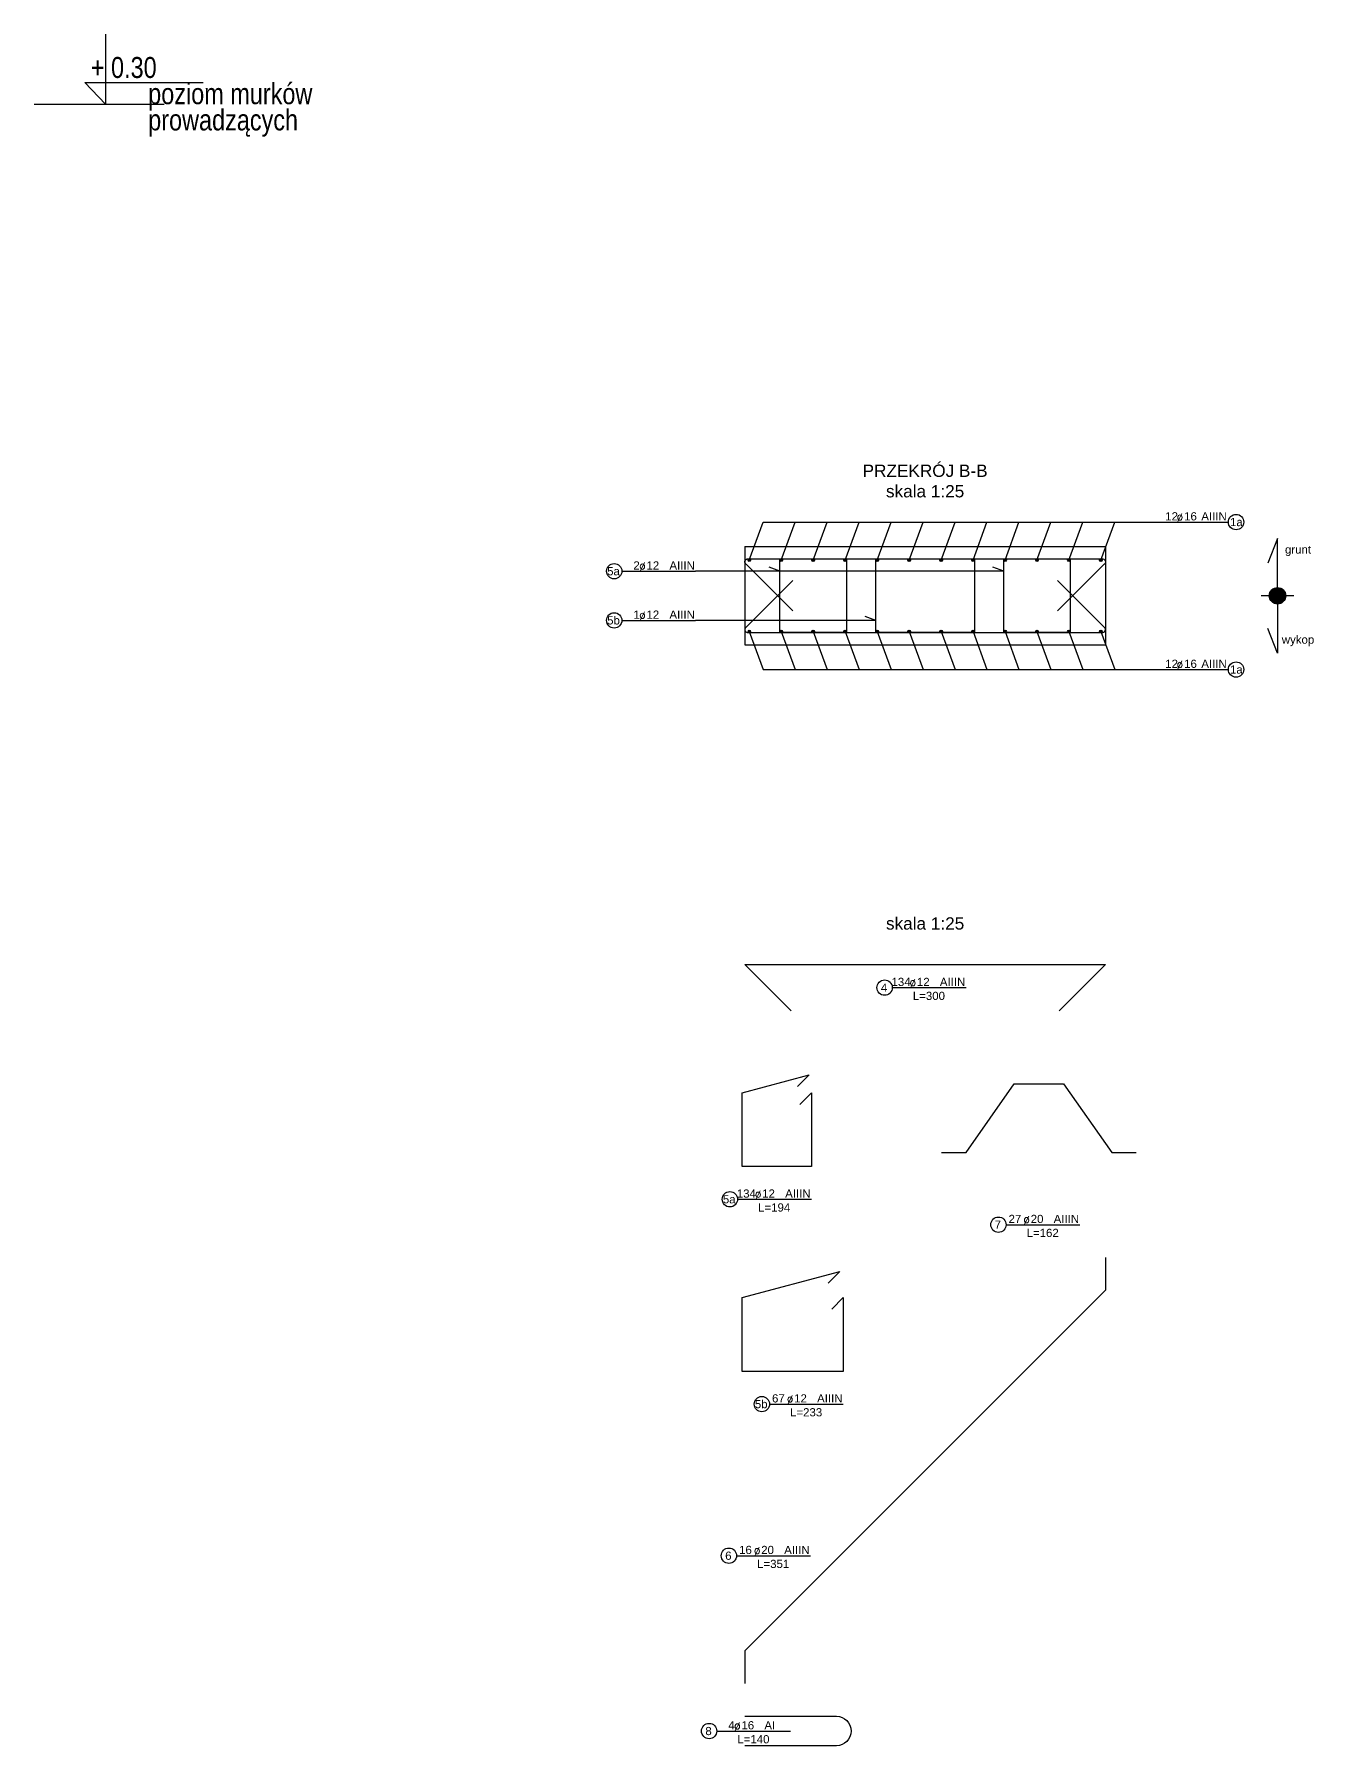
# Model space of a CAD drawing. Extents: x -5033 to 9347, y -17890 to -2362.
# Drawn here: x 546 to 1327, y -5660 to -4615 of the extents above; entities that cross this region are included whole.
import ezdxf
from ezdxf.enums import TextEntityAlignment as Align

# ---------------------------------------------------------------- set-up
doc = ezdxf.new("R2010")
doc.units = 0
doc.header["$MEASUREMENT"] = 0
for name, color, linetype in [('__SOL-KOTY_WYSOKOSCIOWE', 4, 'CONTINUOUS'), ('__SOL-OPISY', 4, 'CONTINUOUS'), ('__SOL-WIDOK', 4, 'CONTINUOUS'), ('__SOL-ZBROJENIE', 3, 'CONTINUOUS')]:
    doc.layers.add(name, color=color, linetype=linetype)
doc.styles.add('ARIAL', font='arial.ttf', dxfattribs={"height": 2.5})
doc.styles.add('SIMPLEX', font='SIMPLEX.SHX', dxfattribs={"width": 0.8})
doc.styles.get("Standard").update_dxf_attribs({"font": 'arial.ttf'})

# ---------------------------------------------------------------- blocks, each defined once
blk = doc.blocks.new('KOTA')
at = {"layer": '__SOL-KOTY_WYSOKOSCIOWE'}
for p, q in [((0, 33.35), (0, 0)), ((0, 0), (-9.85, 10.39)), ((-9.85, 10.39), (46.51, 10.39)), ((-34, 0), (28, 0))]:
    blk.add_line(p, q, dxfattribs=at)
at = {"layer": '__SOL-KOTY_WYSOKOSCIOWE', "style": 'ARIAL', "width": 0.8}
blk.add_attdef('RZEDNA', (500.47, 15.86), '', height=10.4, dxfattribs=at)
blk = doc.blocks.new('OPIS_PRAWY')
at = {"layer": '__SOL-OPISY'}
blk.add_line((0, 0), (90, 0), dxfattribs=at)
blk.add_circle((99.4, 0), 9.36, dxfattribs=at)
at = {"layer": '__SOL-OPISY', "style": 'SIMPLEX', "width": 0.9}
blk.add_text(' %%c ', height=10, dxfattribs=at).set_placement((20.9, 0.5))
at = {"layer": '__SOL-OPISY', "style": 'ARIAL', "width": 0.8}
blk.add_attdef('ILOSC', text='', height=10, dxfattribs=at).set_placement((27.1, 0.1), align=Align.RIGHT)
for tag, p in [('SREDNICA', (35.4, 0.1)), ('STAL', (58.4, 0.5))]:
    blk.add_attdef(tag, p, '', height=10, dxfattribs=at)
for tag, p in [('NUMER', (99.4, 0)), ('DLUGOSC', (52.8, -6.1))]:
    blk.add_attdef(tag, text='', height=10, dxfattribs=at).set_placement(p, align=Align.MIDDLE)
blk = doc.blocks.new('OPIS_LEWY')
at = {"layer": '__SOL-OPISY'}
blk.add_line((-90, 0), (0, 0), dxfattribs=at)
blk.add_circle((-99.4, 0), 9.36, dxfattribs=at)
at = {"layer": '__SOL-OPISY', "style": 'SIMPLEX', "width": 0.9}
blk.add_text(' %%c ', height=10, dxfattribs=at).set_placement((-75, 0.5))
at = {"layer": '__SOL-OPISY', "style": 'ARIAL', "width": 0.8}
for tag, p in [('NUMER', (-99.4, 0)), ('DLUGOSC', (-58.9, -6.6))]:
    blk.add_attdef(tag, text='', height=10, dxfattribs=at).set_placement(p, align=Align.MIDDLE)
blk.add_attdef('ILOSC', text='', height=10, dxfattribs=at).set_placement((-74, 0.1), align=Align.RIGHT)
for tag, p in [('SREDNICA', (-65.8, 0.1)), ('STAL', (-42.7, 0.3))]:
    blk.add_attdef(tag, p, '', height=10, dxfattribs=at)

msp = doc.modelspace()

# ---------------------------------------------------------------- hatches: boundary and pattern name
at = {"layer": '__SOL-OPISY'}
msp.add_hatch(color=256, dxfattribs=at).paths.add_polyline_path([(1310, -4958, 1), (1300, -4958, 1)])
at = {"layer": '__SOL-ZBROJENIE'}
for points in [[(983.55, -4936.3, 1), (981.95, -4936.3, 1)], [(1003.05, -4936.3, 1), (1001.45, -4936.3, 1)], [(1022.55, -4936.3, 1), (1020.95, -4936.3, 1)], [(1042.05, -4936.3, 1), (1040.45, -4936.3, 1)], [(1061.55, -4936.3, 1), (1059.95, -4936.3, 1)], [(1081.05, -4936.3, 1), (1079.45, -4936.3, 1)], [(1100.55, -4936.3, 1), (1098.95, -4936.3, 1)], [(1120.05, -4936.3, 1), (1118.45, -4936.3, 1)], [(1139.55, -4936.3, 1), (1137.95, -4936.3, 1)], [(1159.05, -4936.3, 1), (1157.45, -4936.3, 1)], [(1178.55, -4936.3, 1), (1176.95, -4936.3, 1)], [(1198.05, -4936.3, 1), (1196.45, -4936.3, 1)], [(983.55, -4979.7, 1), (981.95, -4979.7, 1)], [(1003.05, -4979.7, 1), (1001.45, -4979.7, 1)], [(1022.55, -4979.7, 1), (1020.95, -4979.7, 1)], [(1042.05, -4979.7, 1), (1040.45, -4979.7, 1)], [(1061.55, -4979.7, 1), (1059.95, -4979.7, 1)], [(1081.05, -4979.7, 1), (1079.45, -4979.7, 1)], [(1100.55, -4979.7, 1), (1098.95, -4979.7, 1)], [(1120.05, -4979.7, 1), (1118.45, -4979.7, 1)], [(1139.55, -4979.7, 1), (1137.95, -4979.7, 1)], [(1159.05, -4979.7, 1), (1157.45, -4979.7, 1)], [(1178.55, -4979.7, 1), (1176.95, -4979.7, 1)], [(1198.05, -4979.7, 1), (1196.45, -4979.7, 1)]]:
    msp.add_hatch(color=256, dxfattribs=at).paths.add_polyline_path(points)

# ---------------------------------------------------------------- linework, layer by layer
at = {"layer": '__SOL-OPISY'}
for p, q in [((982.75, -4936.3), (991.23, -4913)), ((991.23, -4913), (1230, -4913)), ((1002.25, -4936.3), (1010.73, -4913)), ((1021.75, -4936.3), (1030.23, -4913)), ((1041.25, -4936.3), (1049.73, -4913)), ((1060.75, -4936.3), (1069.23, -4913)), ((1080.25, -4936.3), (1088.73, -4913)), ((1099.75, -4936.3), (1108.23, -4913)), ((1119.25, -4936.3), (1127.73, -4913)), ((1138.75, -4936.3), (1147.23, -4913)), ((1158.25, -4936.3), (1166.73, -4913)), ((1177.75, -4936.3), (1186.23, -4913)), ((1197.25, -4936.3), (1205.73, -4913)), ((1305, -4923), (1299, -4938)), ((1305, -4958), (1305, -4923)), ((1137.95, -4943), (950, -4943)), ((1001.45, -4943), (994.87, -4940.61)), ((1137.95, -4943), (1131.37, -4940.61)), ((1315, -4958), (1295, -4958)), ((1305, -4958), (1305, -4993)), ((1059.95, -4973), (1053.37, -4970.61)), ((1059.95, -4973), (950, -4973)), ((982.75, -4979.7), (991.23, -5003)), ((1002.25, -4979.7), (1010.73, -5003)), ((1021.75, -4979.7), (1030.23, -5003)), ((1041.25, -4979.7), (1049.73, -5003)), ((1060.75, -4979.7), (1069.23, -5003)), ((1080.25, -4979.7), (1088.73, -5003)), ((1099.75, -4979.7), (1108.23, -5003)), ((1119.25, -4979.7), (1127.73, -5003)), ((1138.75, -4979.7), (1147.23, -5003)), ((1158.25, -4979.7), (1166.73, -5003)), ((1177.75, -4979.7), (1186.23, -5003)), ((1197.25, -4979.7), (1205.73, -5003)), ((1305, -4993), (1299, -4978)), ((991.23, -5003), (1230, -5003))]:
    msp.add_line(p, q, dxfattribs=at)
msp.add_circle((1305, -4958), 5, dxfattribs=at)
at = {"layer": '__SOL-WIDOK'}
for p, q in [((980, -4928), (980, -4988)), ((980, -4928), (1200, -4928)), ((1200, -4928), (1200, -4988)), ((980, -4988), (1200, -4988))]:
    msp.add_line(p, q, dxfattribs=at)
at = {"layer": '__SOL-ZBROJENIE'}
for points in [[(1009.28, -4967.28), (981, -4939, -0.7), (981.5, -4935.5), (1198.5, -4935.5, -0.7), (1199, -4939), (1170.72, -4967.28)], [(1009.28, -4967.28), (981, -4939, -0.7), (981.5, -4935.5), (1198.5, -4935.5, -0.7), (1199, -4939), (1170.72, -4967.28)], [(1009.28, -4948.72), (981, -4977, 0.7), (981.5, -4980.5), (1198.5, -4980.5, 0.7), (1199, -4977), (1170.72, -4948.72)], [(1009.28, -4948.72), (981, -4977, 0.7), (981.5, -4980.5), (1198.5, -4980.5, 0.7), (1199, -4977), (1170.72, -4948.72)], [(980, -5641.78), (1035.86, -5641.78, -1), (1035.86, -5659.78), (980, -5659.78)]]:
    msp.add_lwpolyline(points, format="xyb", dxfattribs=at)
for points in [[(1001.95, -4935.5), (1041.55, -4935.5, -0.414214), (1042.05, -4936), (1042.05, -4980, -0.414214), (1041.55, -4980.5), (1001.95, -4980.5, -0.414214), (1001.45, -4980), (1001.45, -4936, -0.414214)], [(1060.45, -4935.5), (1119.55, -4935.5, -0.414214), (1120.05, -4936), (1120.05, -4980, -0.414214), (1119.55, -4980.5), (1060.45, -4980.5, -0.414214), (1059.95, -4980), (1059.95, -4936, -0.414214)], [(1138.45, -4935.5), (1178.05, -4935.5, -0.414214), (1178.55, -4936), (1178.55, -4980, -0.414214), (1178.05, -4980.5), (1138.45, -4980.5, -0.414214), (1137.95, -4980), (1137.95, -4936, -0.414214)]]:
    msp.add_lwpolyline(points, format="xyb", close=True, dxfattribs=at)
for points in [[(1008.28, -5211.28), (980, -5183), (1200, -5183), (1171.72, -5211.28)], [(1013.53, -5268.36), (1020.6, -5261.28), (1020.6, -5306.28), (978.4, -5306.28), (978.4, -5261.28), (1019.16, -5250.36), (1012.09, -5257.43)], [(1100, -5297.78), (1115, -5297.78), (1144.41, -5255.78), (1174.41, -5255.78), (1203.82, -5297.78), (1218.82, -5297.78)], [(1200, -5361.78), (1200, -5381.78), (980, -5601.78), (980, -5621.78)], [(1033.03, -5393.36), (1040.1, -5386.28), (1040.1, -5431.28), (978.4, -5431.28), (978.4, -5386.28), (1038, -5370.31), (1030.93, -5377.39)]]:
    msp.add_lwpolyline(points, dxfattribs=at)
for centre in [(982.75, -4936.3), (1002.25, -4936.3), (1021.75, -4936.3), (1041.25, -4936.3), (1060.75, -4936.3), (1080.25, -4936.3), (1099.75, -4936.3), (1119.25, -4936.3), (1138.75, -4936.3), (1158.25, -4936.3), (1177.75, -4936.3), (1197.25, -4936.3), (982.75, -4979.7), (1002.25, -4979.7), (1021.75, -4979.7), (1041.25, -4979.7), (1060.75, -4979.7), (1080.25, -4979.7), (1099.75, -4979.7), (1119.25, -4979.7), (1138.75, -4979.7), (1158.25, -4979.7), (1177.75, -4979.7), (1197.25, -4979.7)]:
    msp.add_circle(centre, 0.8, dxfattribs=at)

# ---------------------------------------------------------------- block references
at = {"layer": '__SOL-KOTY_WYSOKOSCIOWE'}
ref = msp.add_blockref('KOTA', (590, -4658), dxfattribs=dict(at, xscale=1.28, yscale=1.28, zscale=1.28))
ref.add_attrib('RZEDNA', '+ 0.30', (581, -4642), dxfattribs={"height": 12.8, "style": 'ARIAL', "width": 0.8})
ref.add_attrib('OPIS1', 'poziom murków', (616, -4658), dxfattribs={"height": 12.8, "style": 'ARIAL', "width": 0.8})
ref.add_attrib('OPIS2', 'prowadzących', (616, -4674), dxfattribs={"height": 12.8, "style": 'ARIAL', "width": 0.8})
at = {"layer": '__SOL-OPISY'}
ref = msp.add_blockref('OPIS_PRAWY', (1230, -4913), dxfattribs=dict(at, xscale=0.5, yscale=0.5, zscale=0.5))
ref.add_attrib('ILOSC', '12', (1236.5, -4912), dxfattribs={"height": 5, "style": 'ARIAL'})
ref.add_attrib('SREDNICA', '16', (1248, -4912), dxfattribs={"height": 5, "style": 'ARIAL'})
ref.add_attrib('STAL', 'AIIIN', (1258.5, -4912), dxfattribs={"height": 5, "style": 'ARIAL'})
ref.add_attrib('NUMER', '1a', (1276, -4915.5), dxfattribs={"height": 5, "style": 'ARIAL'})
ref = msp.add_blockref('OPIS_LEWY', (950, -4943), dxfattribs=dict(at, xscale=0.5, yscale=0.5, zscale=0.5))
ref.add_attrib('ILOSC', '2', (912, -4942), dxfattribs={"height": 5, "style": 'ARIAL'})
ref.add_attrib('SREDNICA', '12', (920, -4942), dxfattribs={"height": 5, "style": 'ARIAL'})
ref.add_attrib('STAL', 'AIIIN', (934, -4942), dxfattribs={"height": 5, "style": 'ARIAL'})
ref.add_attrib('NUMER', '5a', (896, -4945.5), dxfattribs={"height": 5, "style": 'ARIAL'})
ref = msp.add_blockref('OPIS_LEWY', (950, -4973), dxfattribs=dict(at, xscale=0.5, yscale=0.5, zscale=0.5))
ref.add_attrib('ILOSC', '1', (912, -4972), dxfattribs={"height": 5, "style": 'ARIAL'})
ref.add_attrib('SREDNICA', '12', (920, -4972), dxfattribs={"height": 5, "style": 'ARIAL'})
ref.add_attrib('STAL', 'AIIIN', (934, -4972), dxfattribs={"height": 5, "style": 'ARIAL'})
ref.add_attrib('NUMER', '5b', (896, -4975.5), dxfattribs={"height": 5, "style": 'ARIAL'})
ref = msp.add_blockref('OPIS_PRAWY', (1230, -5003), dxfattribs=dict(at, xscale=0.5, yscale=0.5, zscale=0.5))
ref.add_attrib('ILOSC', '12', (1236.5, -5002), dxfattribs={"height": 5, "style": 'ARIAL'})
ref.add_attrib('SREDNICA', '16', (1248, -5002), dxfattribs={"height": 5, "style": 'ARIAL'})
ref.add_attrib('STAL', 'AIIIN', (1258.5, -5002), dxfattribs={"height": 5, "style": 'ARIAL'})
ref.add_attrib('NUMER', '1a', (1276, -5005.5), dxfattribs={"height": 5, "style": 'ARIAL'})
ref = msp.add_blockref('OPIS_LEWY', (1115, -5197.14), dxfattribs=dict(at, xscale=0.5, yscale=0.5, zscale=0.5))
ref.add_attrib('ILOSC', '134', (1069.5, -5196.14), dxfattribs={"height": 5, "style": 'ARIAL'})
ref.add_attrib('SREDNICA', '12', (1085, -5196.14), dxfattribs={"height": 5, "style": 'ARIAL'})
ref.add_attrib('DLUGOSC', 'L=300', (1082.5, -5204.64), dxfattribs={"height": 5, "style": 'ARIAL'})
ref.add_attrib('STAL', 'AIIIN', (1099, -5196.14), dxfattribs={"height": 5, "style": 'ARIAL'})
ref.add_attrib('NUMER', '4', (1063, -5199.64), dxfattribs={"height": 5, "style": 'ARIAL'})
ref = msp.add_blockref('OPIS_LEWY', (1020.6, -5326.28), dxfattribs=dict(at, xscale=0.5, yscale=0.5, zscale=0.5))
ref.add_attrib('ILOSC', '134', (975.1, -5325.28), dxfattribs={"height": 5, "style": 'ARIAL'})
ref.add_attrib('SREDNICA', '12', (990.6, -5325.28), dxfattribs={"height": 5, "style": 'ARIAL'})
ref.add_attrib('DLUGOSC', 'L=194', (988.1, -5333.78), dxfattribs={"height": 5, "style": 'ARIAL'})
ref.add_attrib('STAL', 'AIIIN', (1004.6, -5325.28), dxfattribs={"height": 5, "style": 'ARIAL'})
ref.add_attrib('NUMER', '5a', (966.6, -5328.78), dxfattribs={"height": 5, "style": 'ARIAL'})
ref = msp.add_blockref('OPIS_LEWY', (1184.41, -5341.78), dxfattribs=dict(at, xscale=0.5, yscale=0.5, zscale=0.5))
ref.add_attrib('ILOSC', '27', (1140.91, -5340.78), dxfattribs={"height": 5, "style": 'ARIAL'})
ref.add_attrib('SREDNICA', '20', (1154.41, -5340.78), dxfattribs={"height": 5, "style": 'ARIAL'})
ref.add_attrib('DLUGOSC', 'L=162', (1151.91, -5349.28), dxfattribs={"height": 5, "style": 'ARIAL'})
ref.add_attrib('STAL', 'AIIIN', (1168.41, -5340.78), dxfattribs={"height": 5, "style": 'ARIAL'})
ref.add_attrib('NUMER', '7', (1132.41, -5344.28), dxfattribs={"height": 5, "style": 'ARIAL'})
ref = msp.add_blockref('OPIS_LEWY', (1040.1, -5451.28), dxfattribs=dict(at, xscale=0.5, yscale=0.5, zscale=0.5))
ref.add_attrib('ILOSC', '67', (996.6, -5450.28), dxfattribs={"height": 5, "style": 'ARIAL'})
ref.add_attrib('SREDNICA', '12', (1010.1, -5450.28), dxfattribs={"height": 5, "style": 'ARIAL'})
ref.add_attrib('DLUGOSC', 'L=233', (1007.6, -5458.78), dxfattribs={"height": 5, "style": 'ARIAL'})
ref.add_attrib('STAL', 'AIIIN', (1024.1, -5450.28), dxfattribs={"height": 5, "style": 'ARIAL'})
ref.add_attrib('NUMER', '5b', (986.1, -5453.78), dxfattribs={"height": 5, "style": 'ARIAL'})
ref = msp.add_blockref('OPIS_LEWY', (1020, -5543.78), dxfattribs=dict(at, xscale=0.5, yscale=0.5, zscale=0.5))
ref.add_attrib('ILOSC', '16', (976.5, -5542.78), dxfattribs={"height": 5, "style": 'ARIAL'})
ref.add_attrib('SREDNICA', '20', (990, -5542.78), dxfattribs={"height": 5, "style": 'ARIAL'})
ref.add_attrib('DLUGOSC', 'L=351', (987.5, -5551.28), dxfattribs={"height": 5, "style": 'ARIAL'})
ref.add_attrib('STAL', 'AIIIN', (1004, -5542.78), dxfattribs={"height": 5, "style": 'ARIAL'})
ref.add_attrib('NUMER', '6', (968, -5546.28), dxfattribs={"height": 5, "style": 'ARIAL'})
ref = msp.add_blockref('OPIS_LEWY', (1007.93, -5650.78), dxfattribs=dict(at, xscale=0.5, yscale=0.5, zscale=0.5))
ref.add_attrib('ILOSC', '4', (969.93, -5649.78), dxfattribs={"height": 5, "style": 'ARIAL'})
ref.add_attrib('SREDNICA', '16', (977.93, -5649.78), dxfattribs={"height": 5, "style": 'ARIAL'})
ref.add_attrib('DLUGOSC', 'L=140', (975.43, -5658.28), dxfattribs={"height": 5, "style": 'ARIAL'})
ref.add_attrib('STAL', 'AI', (991.93, -5649.78), dxfattribs={"height": 5, "style": 'ARIAL'})
ref.add_attrib('NUMER', '8', (955.93, -5653.28), dxfattribs={"height": 5, "style": 'ARIAL'})

# ---------------------------------------------------------------- texts
at = {"layer": '__SOL-OPISY', "width": 2500, "attachment_point": 5}
for s, insert, char_height in [('PRZEKRÓJ B-B\\Pskala 1:25\\P', (1090, -4888), 7.5), ('grunt\\P', (1317.5, -4930.5), 5), ('wykop\\P', (1317.5, -4985.5), 5), ('skala 1:25\\P', (1090, -5158), 7.5)]:
    msp.add_mtext(s, dxfattribs=dict(at, insert=insert, char_height=char_height))

doc.saveas('drawing.dxf')
